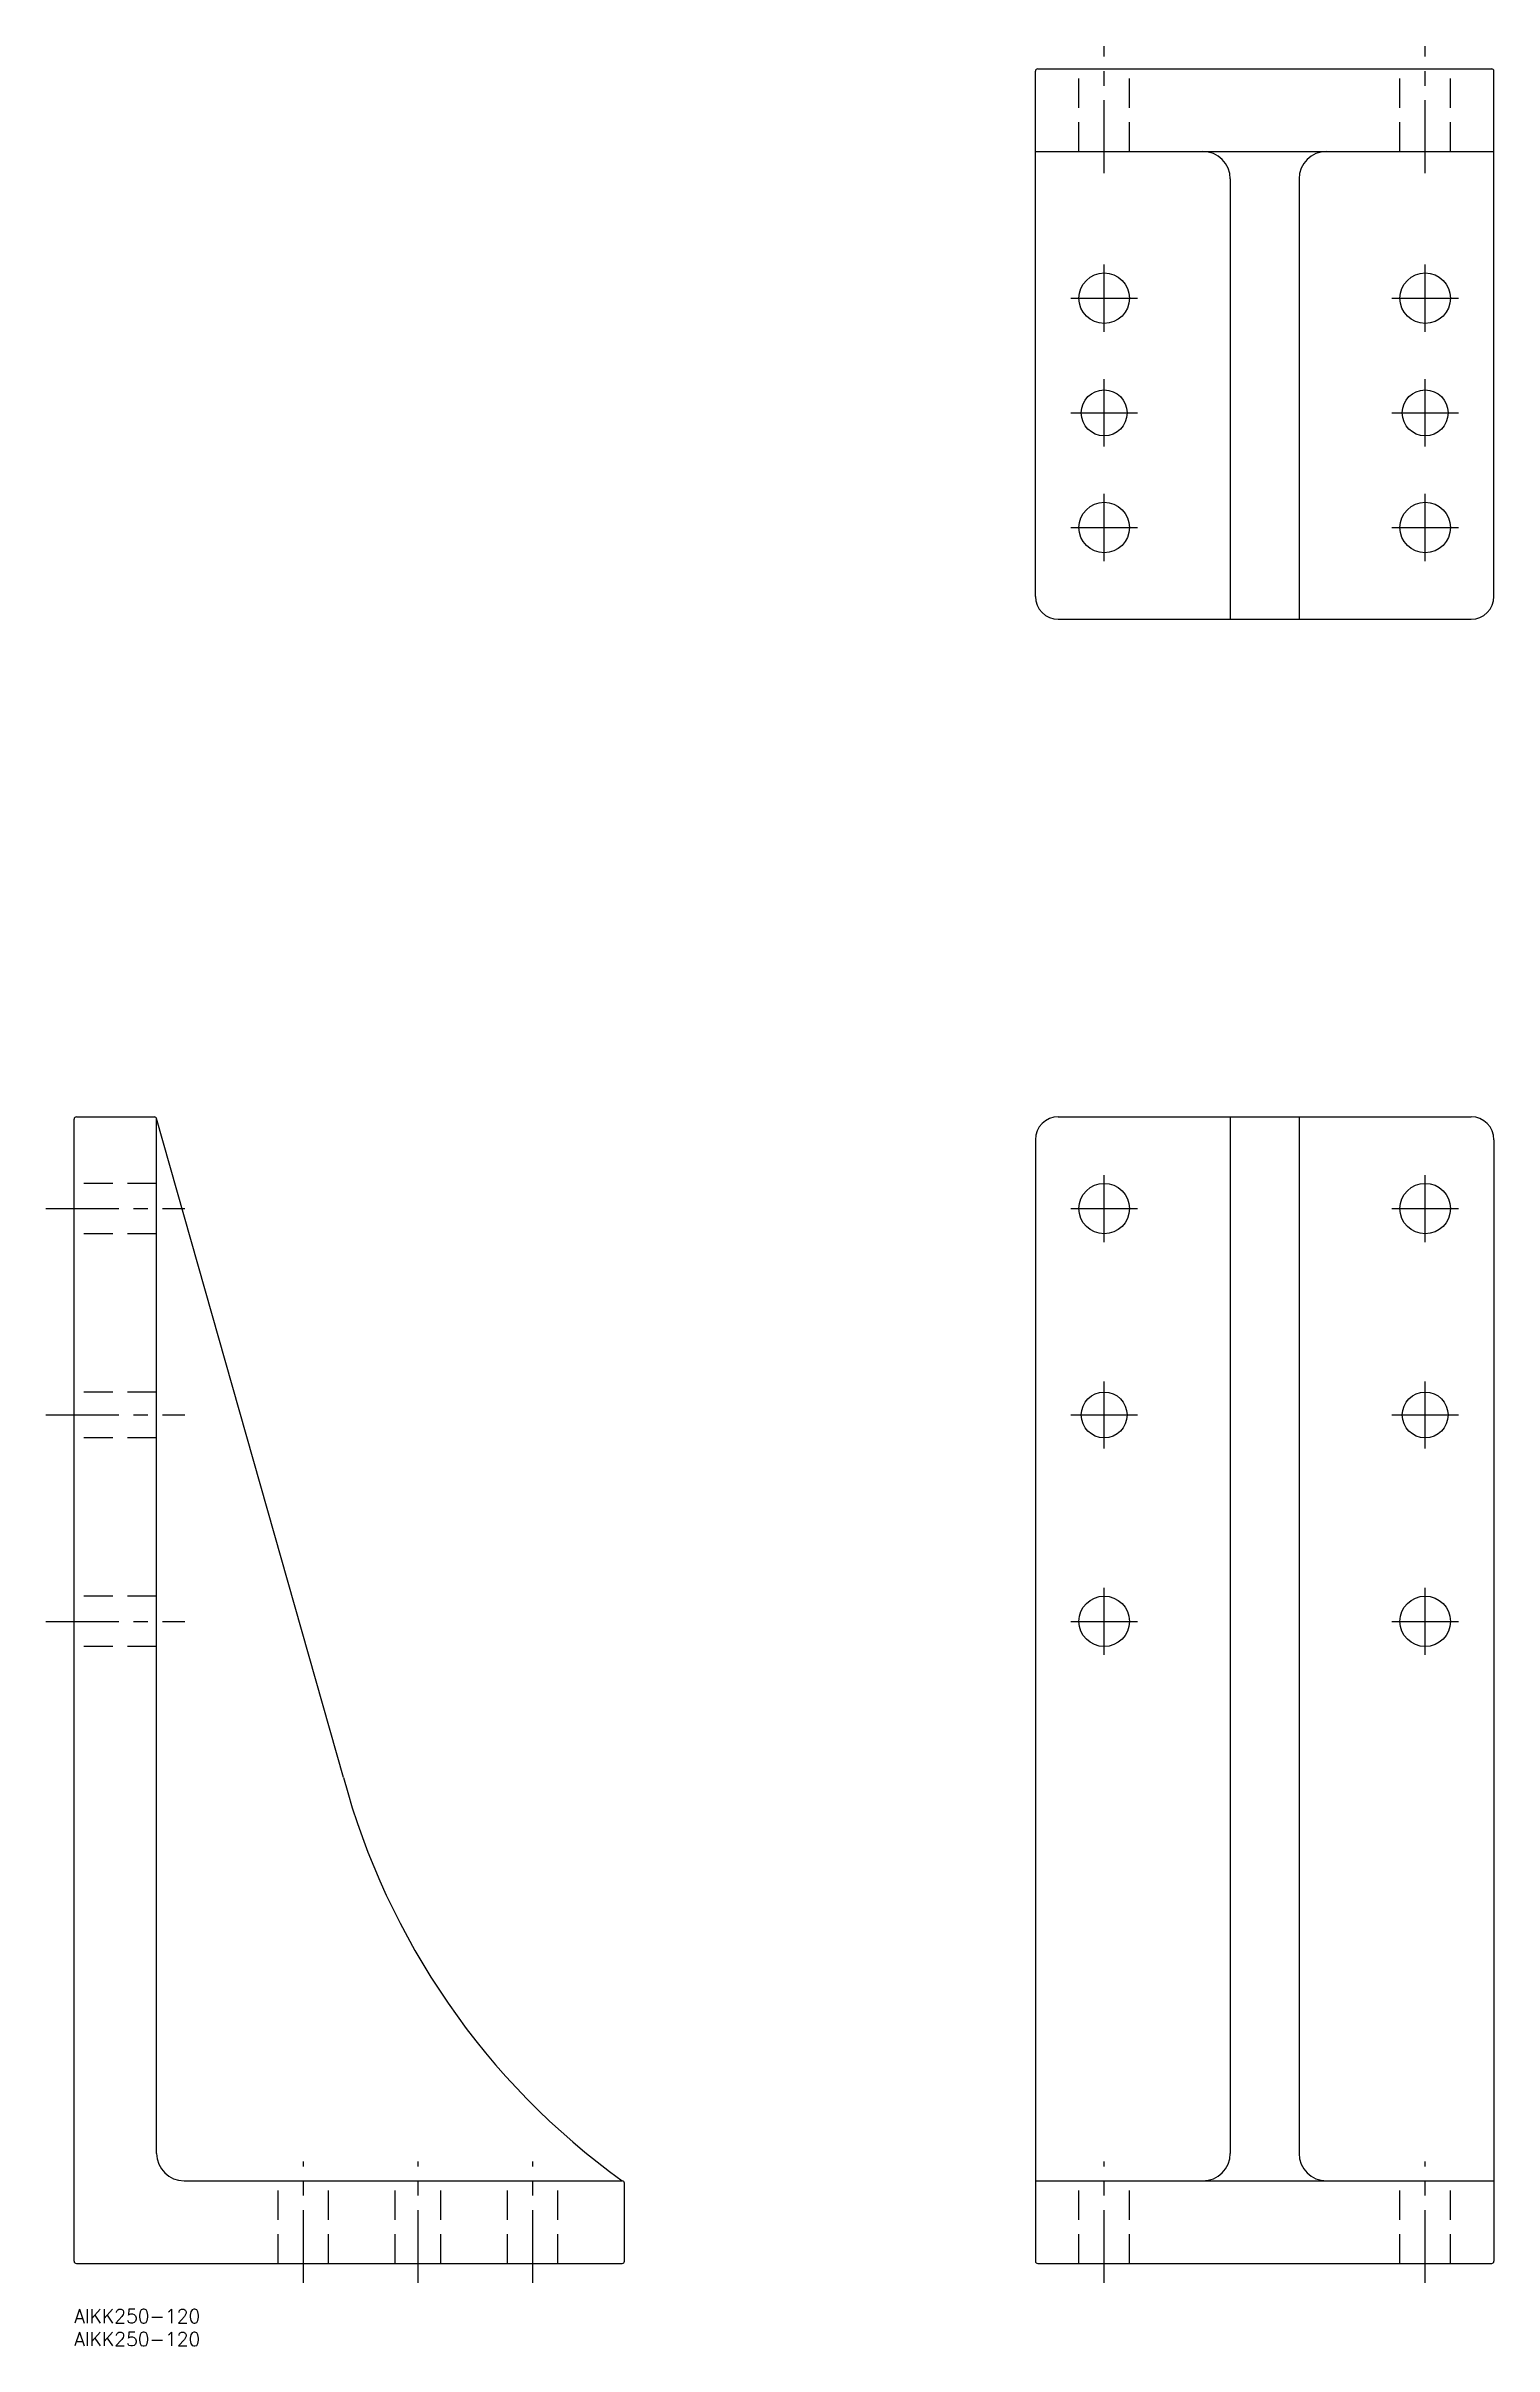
# Model space of a CAD drawing. Extents: x -6 to 310, y -8 to 493.
import ezdxf

# ---------------------------------------------------------------- set-up
doc = ezdxf.new("R2010")
doc.units = 0
doc.header["$LTSCALE"] = 0.5
doc.linetypes.add('CENTER', pattern=[50.8, 31.75, -6.35, 6.35, -6.35])
doc.linetypes.add('DASHED', pattern=[19.05, 12.7, -6.35])
for name, color, linetype in [('MSM_CENTER', 1, 'CENTER'), ('MSM_CONTINUOUS', 7, 'CONTINUOUS'), ('MSM_DASHED', 4, 'DASHED'), ('MSM_PART_NUMBER', 7, 'CONTINUOUS')]:
    doc.layers.add(name, color=color, linetype=linetype)
doc.styles.get("Standard").update_dxf_attribs({"font": 'txt.shx', "height": 6, "bigfont": 'bigfont.shx'})

# ---------------------------------------------------------------- blocks, each defined once
blk = doc.blocks.new('*U42')
at = {"layer": 'MSM_PART_NUMBER'}
blk.add_text('AIKK250-120', height=3, dxfattribs=at).set_placement((0, -3))
blk = doc.blocks.new('*U43')
at = {"layer": 'MSM_PART_NUMBER'}
blk.add_text('AIKK250-120', height=3, dxfattribs=at).set_placement((0, -8))

msp = doc.modelspace()

# ---------------------------------------------------------------- linework, layer by layer
at = {"layer": 'MSM_CENTER'}
for p, q in [((224.62, 465.78), (224.62, 493.48)), ((294.62, 465.78), (294.62, 493.48)), ((224.62, 431.18), (224.62, 445.81)), ((294.62, 431.18), (294.62, 445.81)), ((217.34, 438.49), (231.91, 438.49)), ((287.34, 438.49), (301.91, 438.49)), ((224.62, 406.18), (224.62, 420.81)), ((294.62, 406.18), (294.62, 420.81)), ((217.34, 413.49), (231.91, 413.49)), ((287.34, 413.49), (301.91, 413.49)), ((224.62, 381.18), (224.62, 395.81)), ((294.62, 381.18), (294.62, 395.81)), ((217.34, 388.49), (231.91, 388.49)), ((287.34, 388.49), (301.91, 388.49)), ((224.62, 232.68), (224.62, 247.32)), ((294.62, 232.68), (294.62, 247.32)), ((-6.13, 240), (24.13, 240)), ((217.34, 240), (231.91, 240)), ((287.34, 240), (301.91, 240)), ((224.62, 187.68), (224.62, 202.32)), ((294.62, 187.68), (294.62, 202.32)), ((-6.13, 195), (24.13, 195)), ((217.34, 195), (231.91, 195)), ((287.34, 195), (301.91, 195)), ((224.62, 142.68), (224.62, 157.32)), ((294.62, 142.68), (294.62, 157.32)), ((-6.13, 150), (24.13, 150)), ((217.34, 150), (231.91, 150)), ((287.34, 150), (301.91, 150)), ((50, 5.74), (50, 32.26)), ((75, 5.74), (75, 32.26)), ((100, 5.74), (100, 32.26)), ((224.62, 5.74), (224.62, 32.26)), ((294.62, 5.74), (294.62, 32.26))]:
    msp.add_line(p, q, dxfattribs=at)
at = {"layer": 'MSM_CONTINUOUS'}
for p, q in [((209.62, 373.49), (209.62, 487.99)), ((210.12, 488.49), (309.12, 488.49)), ((309.62, 373.49), (309.62, 487.99)), ((209.62, 470.49), (309.62, 470.49)), ((252.12, 464.49), (252.12, 368.49)), ((267.12, 464.49), (267.12, 368.49)), ((214.62, 368.49), (304.62, 368.49)), ((0, 10.5), (0, 259.5)), ((0.5, 260), (17.5, 260)), ((58.73, 115.96), (17.98, 259.64)), ((18, 34), (18, 259.5)), ((214.62, 260), (304.62, 260)), ((252.12, 260), (252.12, 34)), ((267.12, 260), (267.12, 34)), ((209.62, 255), (209.62, 10.5)), ((309.62, 255), (309.62, 10.5)), ((24, 28), (119.5, 28)), ((120, 10.5), (120, 27.5)), ((209.62, 28), (309.62, 28)), ((0.5, 10), (119.5, 10)), ((210.12, 10), (309.12, 10))]:
    msp.add_line(p, q, dxfattribs=at)
for centre, radius in [((224.62, 438.49), 5.5), ((294.62, 438.49), 5.5), ((224.62, 413.49), 5), ((294.62, 413.49), 5), ((224.62, 388.49), 5.5), ((294.62, 388.49), 5.5), ((224.62, 240), 5.5), ((294.62, 240), 5.5), ((224.62, 195), 5), ((294.62, 195), 5), ((224.62, 150), 5.5), ((294.62, 150), 5.5)]:
    msp.add_circle(centre, radius, dxfattribs=at)
for centre, radius, start, end in [((210.12, 487.99), 0.5, 90, 180), ((309.12, 487.99), 0.5, 0, 90), ((246.12, 464.49), 6, 0, 90), ((273.12, 464.49), 6, 90, 180), ((214.62, 373.49), 5, 180, 270), ((304.62, 373.49), 5, 270, 0), ((0.5, 259.5), 0.5, 90, 180), ((17.5, 259.5), 0.5, 0, 90), ((214.62, 255), 5, 90, 180), ((304.62, 255), 5, 0, 90), ((213.19, 157.7), 160, 195.1241, 234.1593), ((24, 34), 6, 180, 270), ((246.12, 34), 6, 270, 0), ((273.12, 34), 6, 180, 270), ((119.5, 27.5), 0.5, 0, 90), ((0.5, 10.5), 0.5, 180, 270), ((119.5, 10.5), 0.5, 270, 0), ((210.12, 10.5), 0.5, 180, 270), ((309.12, 10.5), 0.5, 270, 0)]:
    msp.add_arc(centre, radius, start, end, dxfattribs=at)
at = {"layer": 'MSM_DASHED'}
for p, q in [((219.12, 470.49), (219.12, 488.49)), ((230.12, 470.49), (230.12, 488.49)), ((289.12, 470.49), (289.12, 488.49)), ((300.12, 470.49), (300.12, 488.49)), ((18, 245.5), (0, 245.5)), ((18, 234.5), (0, 234.5)), ((18, 200), (0, 200)), ((18, 190), (0, 190)), ((18, 155.5), (0, 155.5)), ((18, 144.5), (0, 144.5)), ((44.5, 10), (44.5, 28)), ((55.5, 10), (55.5, 28)), ((70, 10), (70, 28)), ((80, 10), (80, 28)), ((94.5, 10), (94.5, 28)), ((105.5, 10), (105.5, 28)), ((219.12, 10), (219.12, 28)), ((230.12, 10), (230.12, 28)), ((289.12, 10), (289.12, 28)), ((300.12, 10), (300.12, 28))]:
    msp.add_line(p, q, dxfattribs=at)

# ---------------------------------------------------------------- block references
at = {"layer": 'MSM_CONTINUOUS'}
for name in ['*U42', '*U43']:
    msp.add_blockref(name, (0, 0), dxfattribs=at)

doc.saveas('drawing.dxf')
